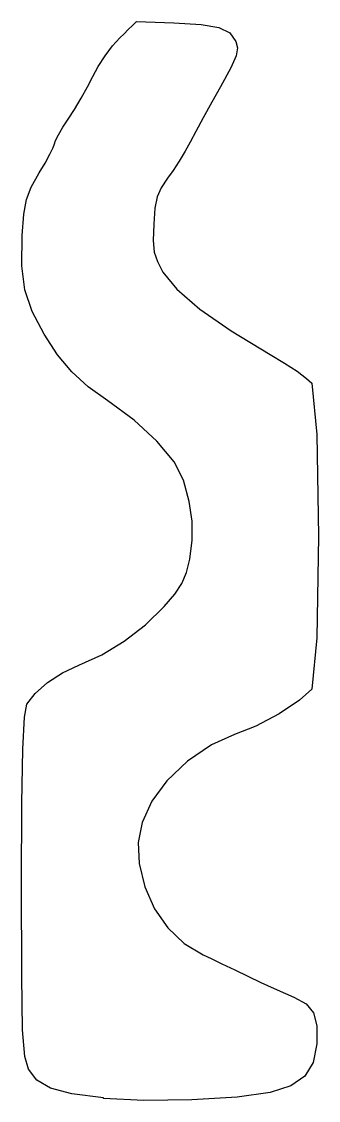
# Model space of a CAD drawing. Extents: x -1.23 to 1.23, y 0 to 8.9.
import ezdxf

# ---------------------------------------------------------------- set-up
doc = ezdxf.new("R2010")
doc.units = 0
doc.layers.add('Calque_1', color=7, linetype='CONTINUOUS')

msp = doc.modelspace()

# ---------------------------------------------------------------- linework, layer by layer
at = {"layer": 'Calque_1', "color": 7}
msp.add_lwpolyline([(-0.548527, 0.01716), (-0.811255, 0.052325), (-0.987328, 0.097961), (-1.09855, 0.162392), (-1.166727, 0.253973), (-1.198663, 0.358875), (-1.216418, 0.580448), (-1.223897, 1.021166), (-1.225, 1.78342), (-1.222302, 2.447291), (-1.214905, 2.89563), (-1.201949, 3.15852), (-1.182569, 3.266159), (-1.11295, 3.355313), (-1.01045, 3.444185), (-0.886382, 3.524308), (-0.75206, 3.587272), (-0.562799, 3.673942), (-0.377148, 3.787198), (-0.202825, 3.921705), (-0.047548, 4.072158), (0.040788, 4.175056), (0.098789, 4.26215), (0.136329, 4.351755), (0.16328, 4.462104), (0.18435, 4.620064), (0.183413, 4.775907), (0.159804, 4.938241), (0.11286, 5.115646), (0.034021, 5.265252), (-0.107793, 5.436025), (-0.295624, 5.610212), (-0.512514, 5.770091), (-0.674414, 5.886141), (-0.809102, 6.008879), (-0.927283, 6.149426), (-1.039659, 6.318957), (-1.138696, 6.50655), (-1.19731, 6.685535), (-1.221877, 6.884925), (-1.218773, 7.133732), (-1.206417, 7.311081), (-1.185506, 7.431985), (-1.146108, 7.533049), (-1.078294, 7.650764), (-1.030171, 7.731733), (-0.990762, 7.803728), (-0.964134, 7.858959), (-0.954355, 7.889552), (-0.945318, 7.917492), (-0.920712, 7.965357), (-0.884297, 8.026458), (-0.839828, 8.094106), (-0.788421, 8.173411), (-0.733116, 8.26629), (-0.680554, 8.361173), (-0.637379, 8.446461), (-0.592459, 8.529152), (-0.535148, 8.616923), (-0.472813, 8.699276), (-0.412823, 8.765739), (-0.378665, 8.799098), (-0.344506, 8.832428), (-0.310348, 8.865787), (-0.276189, 8.899145), (-0.198882, 8.896323), (-0.121574, 8.893501), (-0.044267, 8.890679), (0.033041, 8.887856), (0.25717, 8.876003), (0.404347, 8.850321), (0.493938, 8.805278), (0.545306, 8.734892), (0.559182, 8.682088), (0.547329, 8.616274), (0.502496, 8.516254), (0.417434, 8.360835), (0.346576, 8.234399), (0.275785, 8.106073), (0.21327, 7.990841), (0.167241, 7.903691), (0.126223, 7.829128), (0.077354, 7.748102), (0.026758, 7.670406), (-0.019439, 7.605806), (-0.072467, 7.528307), (-0.105135, 7.452756), (-0.123489, 7.359115), (-0.133576, 7.227346), (-0.137252, 7.09281), (-0.128814, 6.997701), (-0.103673, 6.918143), (-0.057244, 6.830259), (0.057017, 6.690136), (0.246739, 6.527209), (0.506004, 6.34605), (0.82889, 6.151204), (0.946503, 6.081072), (1.050265, 6.013028), (1.12894, 5.954806), (1.171293, 5.914222), (1.212331, 5.490832), (1.226329, 4.652773), (1.213098, 3.814743), (1.17245, 3.391438), (1.071334, 3.298163), (0.90317, 3.187927), (0.709884, 3.085368), (0.533397, 3.015179), (0.342143, 2.929778), (0.146456, 2.795102), (-0.026378, 2.633135), (-0.149075, 2.465833), (-0.227819, 2.290319), (-0.262719, 2.12457), (-0.255062, 1.95264), (-0.206139, 1.7585), (-0.127107, 1.578865), (-0.017331, 1.421752), (0.118393, 1.292748), (0.275267, 1.197414), (0.339217, 1.167442), (0.429881, 1.124403), (0.53519, 1.074026), (0.643074, 1.022097), (0.751891, 0.970366), (0.859739, 0.920582), (0.954161, 0.878446), (1.022701, 0.849547), (1.124052, 0.794062), (1.186296, 0.718031), (1.214366, 0.611492), (1.213195, 0.464454), (1.182475, 0.309232), (1.11405, 0.19671), (0.998796, 0.117378), (0.82759, 0.061723), (0.554941, 0.023398), (0.180206, 0.00082), (-0.214865, -0.003414), (-0.54852, 0.013802), (-0.548521, 0.013802), (-0.548523, 0.013802), (-0.548524, 0.013774), (-0.548527, 0.01716)], close=True, dxfattribs=at)

doc.saveas('drawing.dxf')
